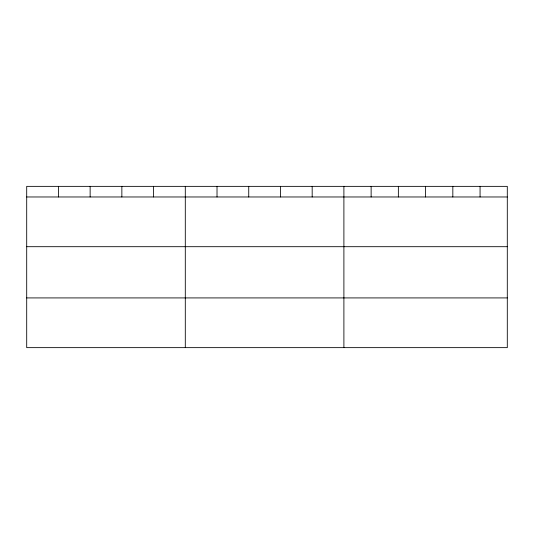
<?xml version="1.0" encoding="UTF-8"?>
<svg xmlns="http://www.w3.org/2000/svg" width="534" height="534" viewBox="0 0 534 534"><rect width="100%" height="100%" fill="white"/><g stroke="black" fill="none" stroke-linecap="round" stroke-linejoin="round"><path stroke-width="0.8" d="M507.3 196.973L507.3 347.641L26.7 347.641L26.7 186.359L507.3 186.359L507.3 196.973L26.7 196.973M26.7 246.695L507.3 246.695M26.7 297.919L507.3 297.919M480.066 186.359L480.066 196.973M452.832 186.359L452.832 196.973M425.598 186.359L425.598 196.973M398.364 186.359L398.364 196.973M371.13 186.359L371.13 196.973M343.896 186.359L343.896 347.641M312.176 186.359L312.176 196.973M280.457 186.359L280.457 196.973M248.737 186.359L248.737 196.973M217.018 186.359L217.018 196.973M185.298 186.359L185.298 347.641M153.578 186.359L153.578 196.973M121.859 186.359L121.859 196.973M90.139 186.359L90.139 196.973M58.42 186.359L58.42 196.973"/></g></svg>
